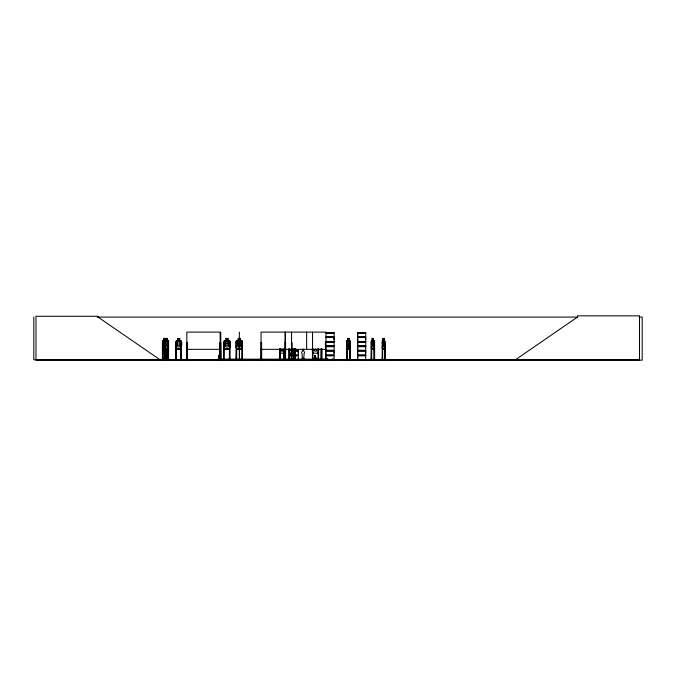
<?xml version="1.0" encoding="UTF-8"?>
<svg xmlns="http://www.w3.org/2000/svg" width="676" height="676" viewBox="0 0 676 676"><rect width="100%" height="100%" fill="white"/><g stroke="black" fill="none" stroke-linecap="round" stroke-linejoin="round"><path stroke-width="1.01" d="M298.277 353.041L298.277 351.055L295.294 351.055L294.643 353.142M334.071 353.041L334.071 351.055L326.153 351.055M334.071 339.487L334.071 337.51L326.153 337.51M357.672 355.018L357.672 351.055L365.724 351.055L365.716 355.018L357.663 355.018L357.663 351.055M357.672 341.464L357.672 337.51L365.724 337.51L365.716 341.464L357.663 341.464L357.663 337.51M365.716 353.041L365.716 351.055M365.716 339.487L365.716 337.51M236.22 359.48L242.676 359.455M218.931 359.387L219.1 355.314M314.999 359.75L315.168 355.669L315.312 357.705M314.965 357.705L315.134 355.669M288.23 359.793L277.633 359.455L288.314 359.455M290.207 359.64L290.198 359.269M218.39 359.387L219.016 355.314L220.258 359.387L219.303 355.314L219.717 358.373M314.458 359.75L315.075 355.669L314.315 359.75M384.036 340.535L385.058 341.279L384.644 349.01L382.439 349.01M385.058 346.974L384.661 349.078L382.413 349.078L382.177 341.287L382.422 340.535L383.14 340.535M374.014 349.078L374.445 341.279L373.304 340.535M218.247 359.387L218.956 355.314M349.745 349.078L350.092 346.965L349.805 349.078L347.067 349.078L346.712 346.974L347.126 349.078M379.329 359.48L388.058 359.48M385.092 359.75L384.652 340.535M168.654 346.974L168.147 349.01L163.009 349.01M168.18 349.078L168.611 346.965M167.234 359.75L167.226 348.655M368.437 359.48L377.343 359.48M373.963 359.759L374.115 342.58L374.605 342.58L374.631 359.801M314.12 359.75L315.024 355.669L316.326 359.75M344.076 359.716L353.058 359.759M314.07 359.75L315.016 355.669M167.386 359.75L167.521 348.655M283.819 353.21L284.385 351.097L283.869 353.21L280.261 353.21L279.788 351.097L280.303 353.21M263.344 359.75L258.756 359.455L263.378 359.801M263.353 359.48L258.756 359.48M277.616 359.75L289.463 359.48M280.76 350.168L281.233 350.362L281.782 348.985M225.928 338.482L227.905 338.482L227.905 340.603L228.961 341.312L228.961 345.267L227.905 346.965L225.928 346.965L224.863 345.267L224.863 341.312L225.928 340.603L225.86 338.414L227.973 338.414L227.973 340.535L229.35 340.535L230.094 341.279L230.094 346.974L229.316 349.01L224.44 349.01L223.807 346.965M230.094 346.974L229.367 349.078L224.39 349.078L223.739 346.974L223.739 341.287L224.415 340.535L225.86 340.535M174.171 359.48L183.154 359.48M168.003 345.267L167.394 346.965L166.254 346.965L165.645 345.267L165.595 338.414L167.437 338.414L167.437 340.535M325.587 359.759L325.426 342.58L326.009 342.58M325.84 359.48L334.612 359.48L325.832 359.75L325.942 359.176M319.951 359.48L322.275 359.801L319.951 359.716M382.489 340.535L382.134 359.801M187.514 359.75L185.908 359.455L187.573 359.801M187.556 359.446L185.9 359.48M311.72 359.48L312.836 359.716L312.87 359.176M357.646 346.087L365.733 346.247M365.733 359.632L357.646 359.793M223.469 359.446L223.697 342.58L224.28 342.58L224.28 359.801M235.932 359.75L236.093 341.287L236.769 340.535L238.214 340.535L238.214 338.414L240.335 338.414L240.259 340.603L241.324 341.312L241.324 345.267L240.259 346.965L238.282 346.965L237.225 345.267L237.225 341.312L238.282 340.603L238.282 338.482L240.259 338.482M164.589 341.321L164.944 340.535M164.648 341.321L165.003 338.482M290.519 350.168L291.17 350.362L291.931 348.985M313.732 350.168L314.382 350.362L315.151 348.985M283.574 349.391L282.821 351.089L281.402 351.089L280.65 349.391M371.175 359.801L371.538 340.535M371.225 341.321L371.555 340.603M346.78 359.801L347.134 340.535M346.771 341.287L347.151 340.603M163.043 340.535L162.671 359.801M163.068 340.603L162.603 341.287L162.536 359.801M165.375 340.535L164.936 341.287L164.91 359.801L164.724 342.58L165.248 342.58L165.282 359.801M294.297 349.391L293.249 351.089L291.297 351.089L290.257 349.391M317.543 349.391L316.495 351.089L314.543 351.089L313.503 349.391M165.172 341.312L165.688 340.603M176.681 340.535L176.073 341.287L176.115 359.801M166.254 340.603L165.645 341.312L165.062 340.603L165.045 338.414L163.82 338.414L163.862 340.603M301.817 359.784L301.978 358.863L302.147 359.463M302.121 359.801L302.569 359.784M303.735 359.7L304.301 359.784L301.842 359.801M304.132 359.615L304.132 358.863L303.972 359.463M179.639 338.482L177.932 338.482L177.965 340.603L177.07 341.312L177.07 345.267L177.965 346.965L179.639 346.965L180.534 345.267L180.534 341.312L179.639 340.603L179.605 338.482M302.696 349.179L302.341 351.359A1.436 1.436 0 0 0 302.045 353.616L302.341 359.15L303.777 359.15L304.073 353.616A1.436 1.436 0 0 0 303.777 351.359L303.414 349.179M159.756 359.759L171.18 359.75M165.02 359.793L165.062 341.312L163.922 341.312L163.922 345.267L165.062 345.267M515.399 359.801L577.456 317.095L577.456 315.836L639.504 315.836L639.504 359.801L33.8 359.801L33.8 317.095M357.629 359.657L357.663 355.813L365.724 355.813L365.724 359.632M97.243 317.095L577.777 317.095M639.031 317.095L642.2 317.095L642.2 360.164L35.98 360.164L35.98 316.284L98.037 316.284L98.037 317.095L160.085 359.801M326.009 332.736L334.079 332.736M357.655 332.736L365.733 332.736M326.009 332.879L334.079 332.879L334.071 336.716L326.153 336.716M365.733 332.896L357.655 332.879L357.663 336.716L365.724 336.716L365.724 332.896M326.162 333.133L334.071 333.133M365.716 333.133L357.672 333.133L357.672 336.716M326.102 336.986L334.13 336.986M357.612 336.986L365.784 336.986M326.102 337.231L334.13 337.231M357.612 337.231L365.784 337.231M373.363 338.414L372.214 338.414L371.707 341.312L371.707 345.267L372.248 346.965L373.262 346.965L373.811 341.312L373.262 338.482L372.248 338.482M163.862 338.482L165.062 338.482M165.628 338.482L167.394 338.482M349.019 338.482L347.895 338.482L347.954 340.603L347.32 341.312L347.895 346.965L348.96 346.965L349.526 345.267L349.526 341.312L348.96 340.603M383.106 338.482L384.061 338.482L384.483 345.267L384.002 346.965L383.106 346.965L382.624 341.312L383.14 338.414L384.095 338.414L384.061 340.603M348.081 338.837L348.765 338.837L348.765 339.546L348.081 339.546M372.434 338.837L373.084 338.837L373.084 339.546L372.434 339.546M383.267 338.837L383.841 338.837L383.841 339.546L383.267 339.546M162.992 340.535L163.879 340.535M164.885 340.535L166.211 340.535M168.223 340.535L167.302 340.535L167.699 341.312M176.647 340.535L177.906 340.535M240.335 340.535L241.704 340.535L242.456 341.279L242.447 359.801M347.075 340.535L347.912 340.535M348.96 340.535L349.788 340.535M371.479 340.535L372.273 340.535M163.009 340.603L168.206 340.603M180.838 340.603L176.673 340.603L176.132 341.321L176.132 346.965M224.44 340.603L229.316 340.603L230.026 341.312L230.068 359.801M347.092 340.603L349.771 340.603L350.092 341.312L350.143 359.801M371.496 340.603L374.048 340.603M382.439 340.603L384.703 340.603M168.163 340.535L168.654 341.279M177.932 340.603L177.906 338.414L179.698 338.414L179.664 340.535L180.864 340.535C182.714 342.74 181.421 346.526 180.838 349.078L176.63 349.078M350.134 341.279L349.729 340.535M371.132 341.287L371.462 349.078L374.073 349.078M347.895 341.312L348.96 341.312M326.153 341.464L334.079 341.464L334.079 337.51M326.102 341.743L334.13 341.743M357.612 341.743L365.784 341.743M326.102 341.988L334.13 341.988M357.612 341.988L365.784 341.988M326.153 342.267L334.079 342.267L334.079 346.078L326.145 346.087M357.663 342.267L365.724 342.267L365.724 346.078L357.672 345.977L357.663 342.267L357.672 345.977L365.733 346.087M168.037 342.58L168.561 342.58M176.537 342.58L175.921 342.58L175.963 359.801M180.788 342.58L181.396 342.58M187.353 342.58L187.353 359.801L187.413 342.58L186.796 342.58L186.728 359.801M219.514 342.58L220.131 342.58M220.756 342.58L220.984 359.801M230.026 342.58L229.443 342.58L229.375 359.801M236.051 342.58L236.642 342.58L236.642 359.801M239.329 342.58L239.558 359.801M242.38 342.58L241.797 342.58L241.797 359.801L241.729 359.176M261.046 342.58L261.62 342.58L261.663 359.801M285.002 342.58L285.576 342.58L285.576 359.801M291.55 342.58L292.133 342.58L292.066 359.801M346.771 342.58L347.27 342.58M371.175 342.58L371.665 342.58M382.16 342.58L382.624 342.58M223.739 343.29L230.094 343.29M347.895 345.267L348.96 345.267M326.162 345.977L334.071 345.977M326.145 346.247L334.079 346.247M326.145 346.433L334.079 346.433L334.071 350.261L326.153 350.261M365.733 346.45L357.655 346.433L357.663 350.261L365.724 350.261L365.724 346.45M326.162 346.678L334.071 346.678M365.716 346.678L357.672 346.678L357.672 350.261M162.603 346.974L163.034 349.078M165.062 346.965L163.922 346.965L163.305 345.267L163.922 338.482M176.073 346.974L176.664 349.078M374.445 346.974L373.989 349.01L371.496 349.01M176.673 349.01L180.838 349.01M236.803 349.01L241.678 349.01L242.38 346.965L241.721 349.078L236.744 349.078L236.093 346.974M347.092 349.01L349.771 349.01M162.975 349.078L168.239 349.078M186.846 349.34L220.131 349.34M261.046 349.34L326.009 349.34M295.294 350.261L298.285 350.261M295.311 350.54L298.336 350.54M326.102 350.54L334.13 350.54M357.612 350.54L365.784 350.54M295.311 350.785L298.336 350.785M326.102 350.785L334.13 350.785M357.612 350.785L365.784 350.785M313.022 353.21L317.94 353.21L318.658 349.205M290.224 355.018L298.285 355.018L298.285 351.055M326.153 355.018L334.079 355.018L334.079 351.055M290.165 355.289L298.336 355.289M326.102 355.289L334.13 355.289M357.612 355.289L365.784 355.289M290.165 355.534L298.336 355.534M326.102 355.534L334.13 355.534M357.612 355.534L365.784 355.534M290.224 355.813L298.285 355.813L298.285 359.632L290.215 359.632M326.153 355.813L334.079 355.813L334.079 359.632M162.35 359.176L162.967 359.176M164.336 359.176L165.299 359.176M165.654 359.176L166.279 359.176M167.175 359.176L167.766 359.176M167.986 359.176L168.611 359.176M175.861 359.176L176.597 359.176L176.597 359.801M181.455 359.176L180.729 359.176L180.729 359.801M186.728 359.176L187.48 359.176M326.077 359.176L220.046 359.176L219.996 359.801M346.712 359.176L347.32 359.176M349.779 359.176L350.388 359.176L350.371 359.801L350.337 342.58L349.83 342.58L349.796 359.801M371.116 359.176L371.715 359.176M374.056 359.176L374.656 359.176M382.109 359.176L382.675 359.176M384.703 359.176L385.278 359.176M171.155 359.446L159.79 359.455L171.146 359.801M229.375 359.353L217.647 359.793M289.691 359.353L297.288 359.48M302.594 359.345L303.516 359.345M313.013 359.353L334.603 359.455M290.232 359.522L298.277 359.522M301.978 359.463L304.132 359.463M318.176 359.48L319.241 359.801M365.716 359.522L357.672 359.522L357.672 355.813M230.17 359.75L230.094 359.176M318.142 359.176L318.168 359.801L319.3 359.75M326.407 359.767L326.533 359.176M295.192 359.759L295.268 359.176M221.044 359.75L221.06 359.269M219.37 359.446L219.565 359.176M219.675 359.759L219.649 359.176M242.38 341.312L241.678 340.603L236.803 340.603L236.161 341.321L236.161 346.965M167.394 340.603L168.003 341.312L168.003 359.801M165.831 340.535L166.254 345.267L167.394 345.267L167.394 341.312L166.254 341.312L165.814 340.603M315.886 348.985L316.664 350.362L317.281 350.168M292.666 348.985L293.452 350.362L294.06 350.168M374.005 340.535L374.411 359.801L374.445 359.176M167.64 341.312L167.378 338.414M326.102 359.716L326.009 332.11L261.046 332.11L261.046 359.801M282.315 348.985L282.881 350.362L283.329 350.168M312.371 351.097L313.03 353.21M289.142 351.097L289.801 353.21L294.702 353.21L295.42 349.205M166.068 359.767L166.042 348.655M315.371 355.669L316.275 359.75M315.591 359.75L315.261 355.669L316.081 359.75M219.269 355.314L220.013 359.387M165.4 349.01L165.029 346.965L165.366 349.078M371.225 346.965L371.53 349.078M315.312 355.669L315.776 358.728M382.21 346.965L382.472 349.078M219.193 355.314L219.506 359.801M385.219 359.801L385.219 342.58L384.762 342.58L384.728 359.801M384.957 348.655L384.931 359.801M383.174 338.482L383.174 340.603M382.624 347.641L382.658 359.801M382.455 359.176L382.455 359.801L382.43 342.58M374.267 359.176L374.267 359.801M373.304 338.414L373.329 340.603M372.315 338.482L372.315 340.603M371.665 348.655L371.699 359.801M371.47 342.58L371.504 359.801M371.361 342.58L371.327 359.801M350.024 342.58L349.991 359.801M348.96 349.078L349.053 338.414L347.853 338.414L347.895 349.078M347.27 348.655L347.303 359.801M347.118 359.176L347.118 359.801M347.084 342.58L347.025 359.801L346.957 342.58M333.091 359.176L333.065 359.801M332.913 359.176L332.905 359.801M332.668 359.176L332.651 359.801M332.499 359.176L332.516 359.801M332.415 359.353L332.415 359.801M328.037 359.801L327.978 359.176L327.936 359.801M327.784 359.176L327.801 359.801M327.53 359.176L327.547 359.801M327.404 359.176L327.395 359.801L327.294 359.176M327.116 359.176L327.218 359.801M326.99 359.176L327.108 359.801M326.694 359.176L326.685 359.801M326.567 359.176L326.55 359.801M325.832 359.269L325.832 359.801M325.359 359.176L325.359 359.801M324.573 359.269L324.556 359.446M321.869 359.801L321.784 348.655L321.615 359.801M321.193 359.801L321.235 348.655L321.092 359.801M318.709 359.176L318.759 359.801M318.641 348.655L318.582 359.801M318.066 348.655L317.965 359.801M313.047 359.176L313.047 359.801M312.946 348.655L313.013 359.801M312.557 332.11L312.557 349.34M312.481 359.176L312.489 359.801L312.371 348.655M312.304 359.176L312.304 359.801M306.634 332.11L306.634 349.34M303.389 359.463L303.389 358.204L302.73 358.204L302.73 359.463M295.327 348.655L295.294 359.801M294.719 348.655L294.77 359.801M294.685 359.176L294.685 359.801M294.297 359.176L294.297 359.801L294.254 348.799M294.102 348.799L294.077 359.801M293.883 348.799L293.984 359.801M293.866 359.176L293.866 359.801M292.201 359.176L292.201 359.801M291.618 359.176L291.618 359.801M291.55 332.11L291.5 359.801M291.364 359.269L291.364 359.801M289.725 359.801L289.658 348.655L289.505 359.801M289.227 349.205L289.227 351.089M289.108 359.801L289.083 348.655L288.982 359.801M285.492 342.58L285.509 359.801M285.416 332.11L285.289 359.801M285.272 342.58L285.162 359.801M285.12 332.11L285.12 359.801M284.959 359.176L284.959 359.801M284.588 359.176L284.588 359.801L284.545 348.655M284.385 348.655L284.385 359.801M284.283 349.205L284.283 351.089M284.292 359.176L284.199 359.801M284.131 350.683L284.081 359.801M283.971 348.655L283.928 359.801M280.532 359.176L280.532 359.801M280.481 352.711L280.371 359.801M280.32 348.655L280.253 359.801M280.067 348.655L280.168 359.801M279.932 359.176L280.025 359.801M279.915 348.655L279.915 359.801M261.595 359.176L261.511 359.801M261.46 342.58L261.367 359.801M261.206 342.58L261.206 359.801M261.164 359.176L261.122 359.801M260.378 359.269L260.378 359.801M242.312 359.176L242.312 359.801M240.58 359.269L240.58 359.801M239.338 332.11L239.329 359.801M236.701 359.176L236.701 359.801M229.51 359.176L229.51 359.801M224.347 359.176L224.347 359.801M223.764 359.176L223.756 359.801M222.421 359.446L222.32 359.269M220.756 332.11L220.756 359.801M220.131 359.801L220.131 332.11L186.846 332.11L186.846 359.801M219.565 342.58L219.514 358.136M219.041 359.269L219.041 359.801M181.455 341.279L181.362 359.801M181.278 342.58L181.278 359.801M181.185 359.176L181.185 359.801M180.999 359.176L180.982 359.801M180.906 342.58L180.847 359.801M176.419 342.58L176.478 359.801M176.343 359.176L176.326 359.801M176.14 359.176L176.14 359.801M168.594 341.279L168.569 359.801M168.409 359.176L168.409 359.801M168.375 342.58L168.282 359.801M168.223 342.58L168.18 359.801M167.716 348.655L167.741 359.801M167.555 359.176L167.555 359.801M167.394 359.176L167.259 359.801M166.634 338.414L166.6 340.603M166.457 338.837L166.49 339.546M166.211 338.414L166.195 340.603M166.22 348.655L166.262 359.801M165.89 348.655L165.865 359.801L165.848 359.176M165.704 348.655L165.662 359.801M164.589 348.655L164.707 359.801M164.555 359.176L164.555 359.801M164.386 348.655L164.361 359.801M162.95 359.801L162.916 342.58L162.392 342.58L162.409 359.801M162.772 359.176L162.772 359.801M164.859 338.837L164.124 338.837L164.124 339.546L164.859 339.546L164.859 338.837M167.192 338.837L165.865 338.837L165.865 339.546L167.192 339.546L167.192 338.837M179.343 338.837L178.27 338.837L178.27 339.546L179.343 339.546L179.343 338.837M227.55 338.837L226.283 338.837L226.283 339.546L227.55 339.546L227.55 338.837M239.904 338.837L238.636 338.837L238.636 339.546L239.904 339.546L239.904 338.837M179.639 341.312L177.965 341.312L177.965 345.267L179.639 345.267L179.639 341.312M227.905 341.312L225.928 341.312L225.928 345.267L227.905 345.267L227.905 341.312M240.259 341.312L238.282 341.312L238.282 345.267L240.259 345.267L240.259 341.312M373.262 341.312L372.248 341.312L372.248 345.267L373.262 345.267L373.262 341.312M384.002 341.312L383.106 341.312L383.106 345.267L384.002 345.267L384.002 341.312"/></g></svg>
